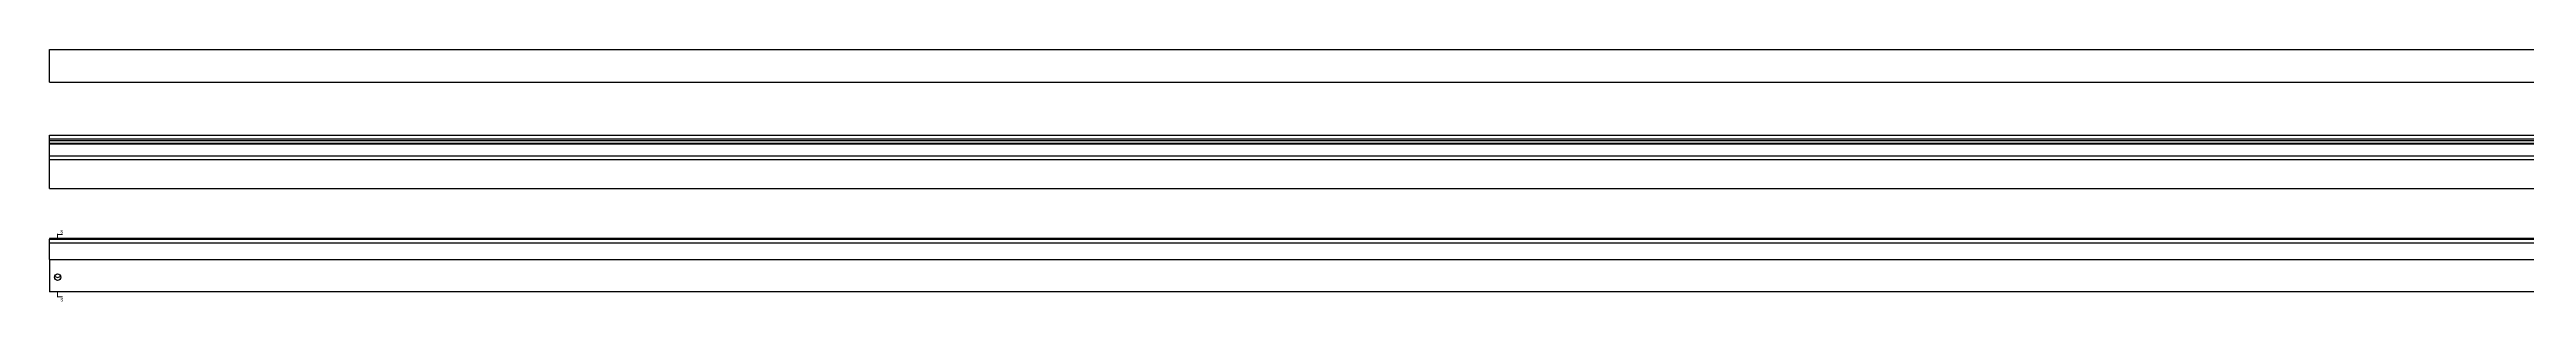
# Paper-space layout 'Sheet3' of a CAD drawing. Header units: millimetres. Extents: x -293767 to 11212, y 2725 to 20337.
# Drawn here: x -293767 to -141277, y 2725 to 18228 of the extents above; entities that cross this region are included whole.
import ezdxf

# ---------------------------------------------------------------- set-up
doc = ezdxf.new("R2010")
doc.units = ezdxf.units.MM
doc.styles.add('SLDTEXTSTYLE0', font='TXT', dxfattribs={"width": 0.75})

psp = doc.layouts.new('Sheet3')

# ---------------------------------------------------------------- linework, layer by layer
at = {"color": 7, "linetype": 'Continuous', "lineweight": 25, "ltscale": 50}
for p, q in [((-293767.04222, 16227.80102), (-293767.04222, 18227.80102)), ((-293767.04222, 18227.80102), (-3767.04222, 18227.80102)), ((-293767.04222, 16227.80102), (-3767.04222, 16227.80102)), ((-293767.04222, 12968.03267), (-3767.04222, 12968.03267)), ((-293767.04222, 12961.61129), (-293767.04222, 12968.03267)), ((-293767.04222, 12961.61129), (-3767.04222, 12961.61129)), ((-293767.04222, 12725.18991), (-293767.04222, 12961.61129)), ((-293767.04222, 12638.03267), (-293767.04222, 12725.18991)), ((-293767.04222, 12725.18991), (-3767.04222, 12725.18991)), ((-293767.04222, 12638.03267), (-3767.04222, 12638.03267)), ((-293767.04222, 12458.03267), (-293767.04222, 12638.03267)), ((-293767.04222, 12458.03267), (-3767.04222, 12458.03267)), ((-293767.04222, 12433.03267), (-293767.04222, 12458.03267)), ((-293767.04222, 11683.03267), (-293767.04222, 12433.03267)), ((-293767.04222, 12433.03267), (-3767.04222, 12433.03267)), ((-293767.04222, 11683.03267), (-3767.04222, 11683.03267)), ((-293767.04222, 11433.03267), (-293767.04222, 11683.03267)), ((-293767.04222, 9683.03267), (-293767.04222, 11433.03267)), ((-3767.04222, 11433.03267), (-293767.04222, 11433.03267)), ((-293767.04222, 9683.03267), (-3767.04222, 9683.03267)), ((-3767.04222, 6593.24183), (-293767.04222, 6593.24183)), ((-293767.04222, 6593.24183), (-293767.04222, 6568.24183)), ((-3767.04222, 6568.24183), (-293767.04222, 6568.24183)), ((-293767.04222, 6568.24183), (-293767.04222, 6558.24183)), ((-293767.04222, 6558.24183), (-3767.04222, 6558.24183)), ((-293767.04222, 6308.24183), (-293767.04222, 6558.24183)), ((-293767.04222, 5308.24183), (-293767.04222, 6308.24183)), ((-3767.04222, 6308.24183), (-293767.04222, 6308.24183)), ((-293767.04222, 5308.24183), (-3767.04222, 5308.24183)), ((-293767.04222, 5308.24183), (-293767.04222, 3308.24183)), ((-3767.04222, 3308.24183), (-293767.04222, 3308.24183))]:
    psp.add_line(p, q, dxfattribs=at)
at = {"color": 7, "linetype": 'Continuous', "lineweight": 18, "ltscale": 50}
for p, q in [((-293267.04222, 6582.24183), (-293267.04222, 6886.24183)), ((-292963.04222, 6848.24183), (-293267.04222, 6848.24183)), ((-293267.04222, 2980.24183), (-293267.04222, 3284.39383)), ((-292963.04222, 3018.24183), (-293267.04222, 3018.24183))]:
    psp.add_line(p, q, dxfattribs=at)
at = {"color": 7, "linetype": 'Continuous', "lineweight": 25, "ltscale": 2500}
psp.add_ellipse((-293267.04222, 4217.73072), major_axis=(0, -200.27447), ratio=0.9986295348, dxfattribs=at)
for start_param, end_param in [(5.1946995587, 6.2831853072), (0, 1.0884857485)]:
    psp.add_ellipse((-293267.04222, 4403.5163), major_axis=(0, -200.27447), ratio=0.9986295348, start_param=start_param, end_param=end_param, dxfattribs=at)
at = {"color": 7, "linetype": 'Continuous', "lineweight": 18, "ltscale": 50}
for points in [[(-293267.04222, 6848.24183), (-293067.04222, 6816.24183), (-293067.04222, 6880.24183)], [(-293267.04222, 3018.24183), (-293067.04222, 2986.24183), (-293067.04222, 3050.24183)]]:
    psp.add_solid(points, dxfattribs=at)

# ---------------------------------------------------------------- texts
at = {"color": 7, "linetype": 'Continuous', "ltscale": 50, "char_height": 200, "attachment_point": 1, "style": 'SLDTEXTSTYLE0'}
for insert in [(-293098.06287, 7118.28312), (-293098.06287, 2928.31808)]:
    psp.add_mtext('S', dxfattribs=dict(at, insert=insert))

doc.saveas('drawing.dxf')
